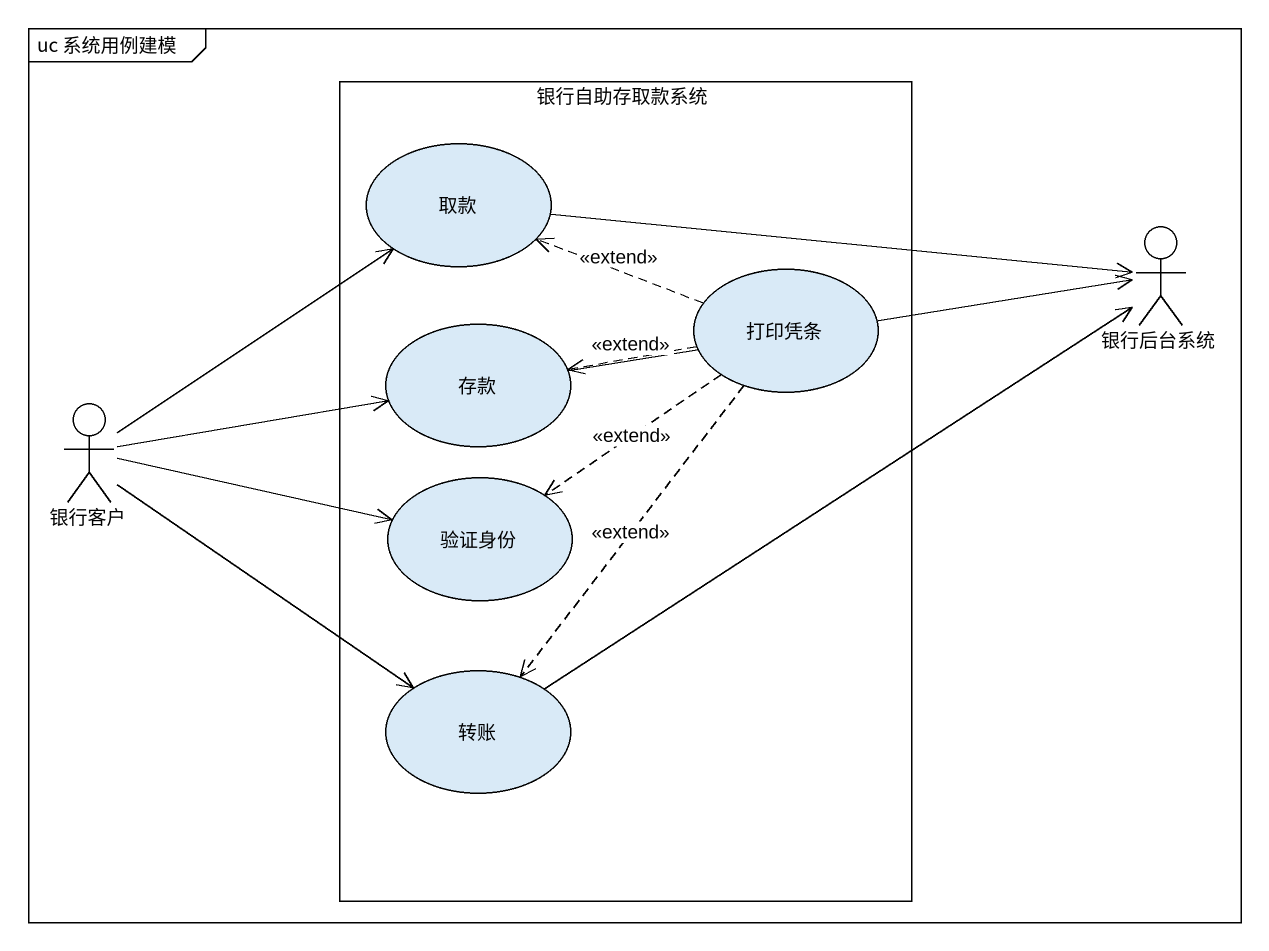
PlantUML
@startuml
mainframe uc 系统用例建模
rectangle 银行自助存取款系统 {
  usecase 取款
  usecase 打印凭条
  usecase 存款
  usecase 验证身份
  usecase 转账
}
actor 银行后台系统
actor 银行客户
取款 -right-> 银行后台系统
打印凭条 .left.> 取款 : <<extend>>
打印凭条 .left.> 存款 : <<extend>>
打印凭条 ..> 验证身份 : <<extend>>
打印凭条 ..> 转账 : <<extend>>
存款 -right-> 银行后台系统
银行客户 -up-> 取款
银行客户 -right-> 存款
银行客户 -right-> 验证身份
银行客户 --> 转账
转账 -up-> 银行后台系统
@enduml
